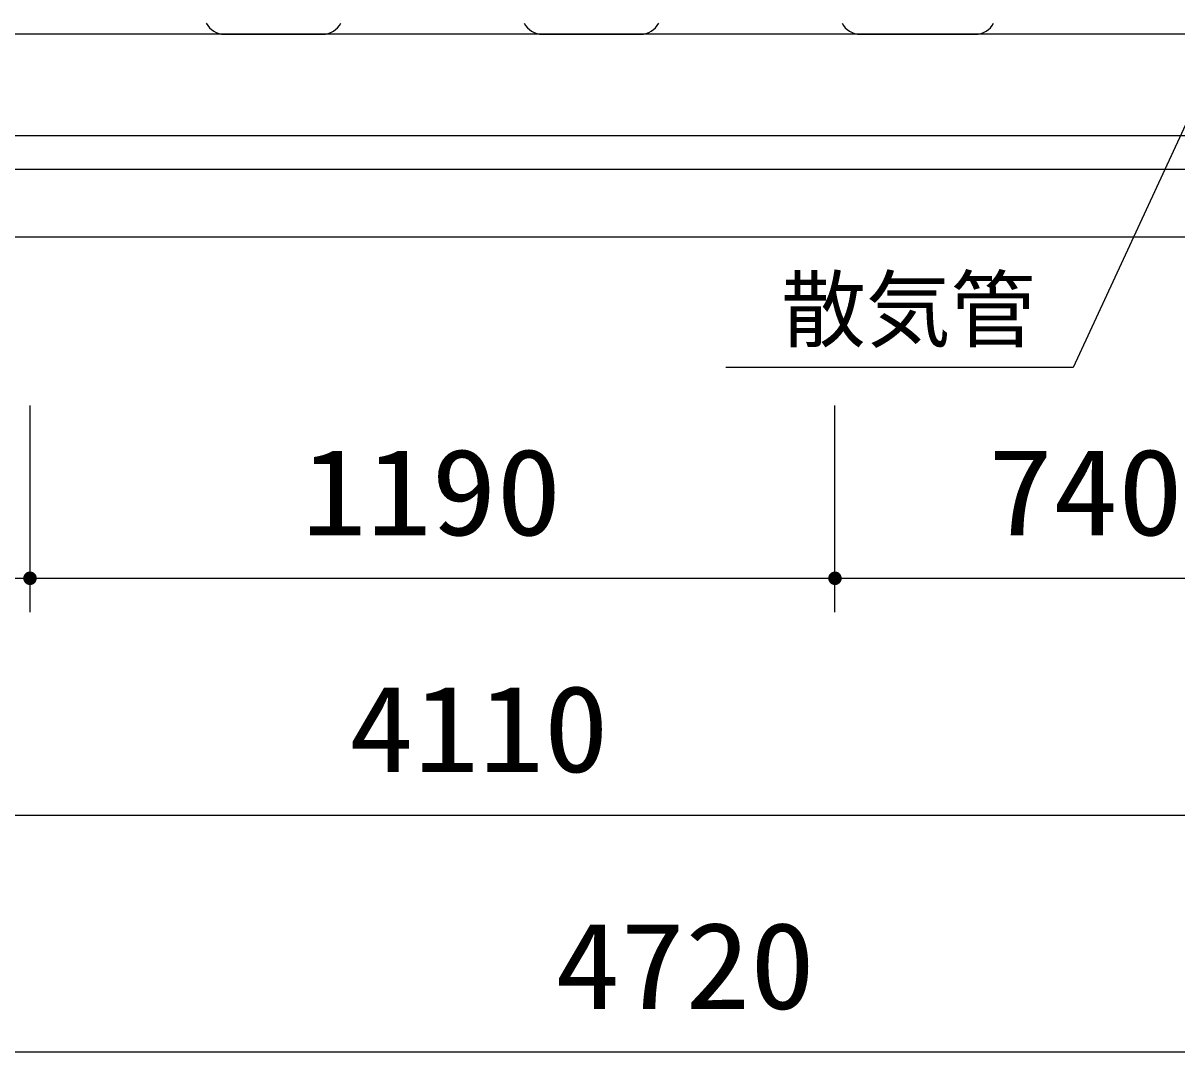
# Model space of a CAD drawing. Units: millimetres, scale not verified. Extents: x -14850 to 14850, y -10500 to 10500.
# Drawn here: x -8646 to -6940, y -6602 to -5081 of the extents above; entities that cross this region are included whole.
import ezdxf
from ezdxf.enums import TextEntityAlignment as Align

# ---------------------------------------------------------------- set-up
doc = ezdxf.new("R2010")
doc.units = ezdxf.units.MM
doc.header["$LTSCALE"] = 50
for name, color, linetype, lineweight in [('0-0_製作', 5, 'Continuous', 25), ('0-1_躯体', 3, 'Continuous', 25), ('0-2_機器', 3, 'Continuous', 25)]:
    doc.layers.add(name, color=color, linetype=linetype, lineweight=lineweight)
doc.styles.add('ＭＳ ゴシック', font='')
doc.styles.get('ＭＳ ゴシック').set_extended_font_data('MS Gothic')

msp = doc.modelspace()

# ---------------------------------------------------------------- linework, layer by layer
at = {"layer": '0-0_製作', "color": 2}
for p, q in [((-8635.55, -5951.88), (-8635.55, -5646.79)), ((-7445.55, -5951.88), (-7445.55, -5646.79)), ((-10025.55, -5901.88), (-8635.55, -5901.88)), ((-8635.55, -5901.88), (-7445.55, -5901.88)), ((-7445.55, -5901.88), (-6705.55, -5901.88)), ((-10025.55, -6251.88), (-5915.55, -6251.88)), ((-10025.55, -6601.88), (-5305.55, -6601.88))]:
    msp.add_line(p, q, dxfattribs=at)
at = {"layer": '0-0_製作'}
for points in [[(-8645.53, -5901.25), (-8635.55, -5901.88), (-8645.55, -5901.88)], [(-8645.55, -5901.88), (-8639.81, -5910.93), (-8645.47, -5903.13)], [(-8645.55, -5901.88), (-8638.64, -5911.39), (-8639.81, -5910.93)], [(-8635.55, -5901.88), (-8638.64, -5911.39), (-8645.55, -5901.88)], [(-8645.38, -5900), (-8635.55, -5901.88), (-8645.53, -5901.25)], [(-8645.06, -5898.79), (-8635.55, -5901.88), (-8645.38, -5900)], [(-8644.6, -5897.62), (-8635.55, -5901.88), (-8645.06, -5898.79)], [(-8644, -5896.52), (-8635.55, -5901.88), (-8644.6, -5897.62)], [(-8643.26, -5895.5), (-8635.55, -5901.88), (-8644, -5896.52)], [(-8642.4, -5894.59), (-8635.55, -5901.88), (-8643.26, -5895.5)], [(-8641.43, -5893.79), (-8635.55, -5901.88), (-8642.4, -5894.59)], [(-8640.37, -5893.12), (-8635.55, -5901.88), (-8641.43, -5893.79)], [(-8640.37, -5893.12), (-8635.55, -5891.88), (-8635.55, -5901.88)], [(-8639.23, -5892.58), (-8635.55, -5891.88), (-8640.37, -5893.12)], [(-8638.04, -5892.19), (-8635.55, -5891.88), (-8639.23, -5892.58)], [(-8635.55, -5901.88), (-8637.43, -5911.7), (-8638.64, -5911.39)], [(-8636.81, -5891.96), (-8635.55, -5891.88), (-8638.04, -5892.19)], [(-8635.55, -5901.88), (-8636.18, -5911.86), (-8637.43, -5911.7)], [(-8635.55, -5901.88), (-8635.55, -5911.88), (-8636.18, -5911.86)], [(-8635.55, -5891.88), (-8625.55, -5901.88), (-8635.55, -5901.88)], [(-8634.93, -5891.9), (-8625.55, -5901.88), (-8635.55, -5891.88)], [(-8635.55, -5901.88), (-8634.3, -5911.8), (-8635.55, -5911.88)], [(-8635.55, -5901.88), (-8633.07, -5911.56), (-8634.3, -5911.8)], [(-8635.55, -5901.88), (-8631.87, -5911.18), (-8633.07, -5911.56)], [(-8635.55, -5901.88), (-8630.74, -5910.64), (-8631.87, -5911.18)], [(-8635.55, -5901.88), (-8629.68, -5909.97), (-8630.74, -5910.64)], [(-8625.55, -5901.88), (-8629.68, -5909.97), (-8635.55, -5901.88)], [(-8633.68, -5892.06), (-8625.55, -5901.88), (-8634.93, -5891.9)], [(-8632.46, -5892.37), (-8625.55, -5901.88), (-8633.68, -5892.06)], [(-8631.3, -5892.83), (-8625.55, -5901.88), (-8632.46, -5892.37)], [(-8631.3, -5892.83), (-8625.63, -5900.63), (-8625.55, -5901.88)], [(-8630.2, -5893.44), (-8625.63, -5900.63), (-8631.3, -5892.83)], [(-8630.2, -5893.44), (-8625.87, -5899.39), (-8625.63, -5900.63)], [(-8629.18, -5894.17), (-8625.87, -5899.39), (-8630.2, -5893.44)], [(-8625.55, -5901.88), (-8628.71, -5909.17), (-8629.68, -5909.97)], [(-8629.18, -5894.17), (-8626.26, -5898.2), (-8625.87, -5899.39)], [(-8628.26, -5895.03), (-8626.26, -5898.2), (-8629.18, -5894.17)], [(-8625.55, -5901.88), (-8627.85, -5908.25), (-8628.71, -5909.17)], [(-8628.26, -5895.03), (-8626.79, -5897.06), (-8626.26, -5898.2)], [(-8627.46, -5896), (-8626.79, -5897.06), (-8628.26, -5895.03)], [(-8625.55, -5901.88), (-8627.11, -5907.24), (-8627.85, -5908.25)], [(-8625.55, -5901.88), (-8626.51, -5906.14), (-8627.11, -5907.24)], [(-8625.55, -5901.88), (-8626.04, -5904.97), (-8626.51, -5906.14)], [(-8625.55, -5901.88), (-8625.73, -5903.75), (-8626.04, -5904.97)], [(-8625.55, -5901.88), (-8625.57, -5902.51), (-8625.73, -5903.75)], [(-7455.53, -5901.25), (-7445.55, -5901.88), (-7455.55, -5901.88)], [(-7455.55, -5901.88), (-7448.64, -5911.39), (-7455.48, -5903.13)], [(-7455.55, -5901.88), (-7447.43, -5911.7), (-7448.64, -5911.39)], [(-7445.55, -5901.88), (-7447.43, -5911.7), (-7455.55, -5901.88)], [(-7455.38, -5900), (-7445.55, -5901.88), (-7455.53, -5901.25)], [(-7455.06, -5898.79), (-7445.55, -5901.88), (-7455.38, -5900)], [(-7454.6, -5897.62), (-7445.55, -5901.88), (-7455.06, -5898.79)], [(-7454, -5896.52), (-7445.55, -5901.88), (-7454.6, -5897.62)], [(-7453.26, -5895.5), (-7445.55, -5901.88), (-7454, -5896.52)], [(-7452.4, -5894.59), (-7445.55, -5901.88), (-7453.26, -5895.5)], [(-7451.43, -5893.79), (-7445.55, -5901.88), (-7452.4, -5894.59)], [(-7451.43, -5893.79), (-7445.55, -5891.88), (-7445.55, -5901.88)], [(-7450.37, -5893.12), (-7445.55, -5891.88), (-7451.43, -5893.79)], [(-7449.24, -5892.58), (-7445.55, -5891.88), (-7450.37, -5893.12)], [(-7448.04, -5892.19), (-7445.55, -5891.88), (-7449.24, -5892.58)], [(-7446.81, -5891.96), (-7445.55, -5891.88), (-7448.04, -5892.19)], [(-7445.55, -5901.88), (-7446.18, -5911.86), (-7447.43, -5911.7)], [(-7445.55, -5901.88), (-7445.55, -5911.88), (-7446.18, -5911.86)], [(-7445.55, -5891.88), (-7435.55, -5901.88), (-7445.55, -5901.88)], [(-7444.93, -5891.9), (-7435.55, -5901.88), (-7445.55, -5891.88)], [(-7445.55, -5901.88), (-7444.3, -5911.8), (-7445.55, -5911.88)], [(-7445.55, -5901.88), (-7443.07, -5911.56), (-7444.3, -5911.8)], [(-7445.55, -5901.88), (-7441.87, -5911.18), (-7443.07, -5911.56)], [(-7445.55, -5901.88), (-7440.74, -5910.64), (-7441.87, -5911.18)], [(-7445.55, -5901.88), (-7439.68, -5909.97), (-7440.74, -5910.64)], [(-7445.55, -5901.88), (-7438.71, -5909.17), (-7439.68, -5909.97)], [(-7435.55, -5901.88), (-7438.71, -5909.17), (-7445.55, -5901.88)], [(-7443.68, -5892.06), (-7435.55, -5901.88), (-7444.93, -5891.9)], [(-7442.46, -5892.37), (-7435.55, -5901.88), (-7443.68, -5892.06)], [(-7442.46, -5892.37), (-7435.63, -5900.63), (-7435.55, -5901.88)], [(-7441.3, -5892.83), (-7435.63, -5900.63), (-7442.46, -5892.37)], [(-7441.3, -5892.83), (-7435.87, -5899.39), (-7435.63, -5900.63)], [(-7440.2, -5893.44), (-7435.87, -5899.39), (-7441.3, -5892.83)], [(-7440.2, -5893.44), (-7436.26, -5898.2), (-7435.87, -5899.39)], [(-7439.18, -5894.17), (-7436.26, -5898.2), (-7440.2, -5893.44)], [(-7439.18, -5894.17), (-7436.79, -5897.06), (-7436.26, -5898.2)], [(-7438.26, -5895.03), (-7436.79, -5897.06), (-7439.18, -5894.17)], [(-7435.55, -5901.88), (-7437.85, -5908.25), (-7438.71, -5909.17)], [(-7438.26, -5895.03), (-7437.46, -5896), (-7436.79, -5897.06)], [(-7435.55, -5901.88), (-7437.11, -5907.24), (-7437.85, -5908.25)], [(-7435.55, -5901.88), (-7436.51, -5906.14), (-7437.11, -5907.24)], [(-7435.55, -5901.88), (-7436.04, -5904.97), (-7436.51, -5906.14)], [(-7435.55, -5901.88), (-7435.73, -5903.75), (-7436.04, -5904.97)], [(-7435.55, -5901.88), (-7435.57, -5902.51), (-7435.73, -5903.75)], [(-8645.47, -5903.13), (-8640.91, -5910.32), (-8645.24, -5904.37)], [(-8645.47, -5903.13), (-8639.81, -5910.93), (-8640.91, -5910.32)], [(-8645.24, -5904.37), (-8641.93, -5909.58), (-8644.85, -5905.56)], [(-8645.24, -5904.37), (-8640.91, -5910.32), (-8641.93, -5909.58)], [(-8644.85, -5905.56), (-8642.84, -5908.72), (-8644.32, -5906.7)], [(-8644.85, -5905.56), (-8641.93, -5909.58), (-8642.84, -5908.72)], [(-8644.32, -5906.7), (-8642.84, -5908.72), (-8643.64, -5907.76)], [(-7455.48, -5903.13), (-7449.81, -5910.93), (-7455.24, -5904.37)], [(-7455.48, -5903.13), (-7448.64, -5911.39), (-7449.81, -5910.93)], [(-7455.24, -5904.37), (-7450.91, -5910.32), (-7454.85, -5905.56)], [(-7455.24, -5904.37), (-7449.81, -5910.93), (-7450.91, -5910.32)], [(-7454.85, -5905.56), (-7451.93, -5909.58), (-7454.32, -5906.7)], [(-7454.85, -5905.56), (-7450.91, -5910.32), (-7451.93, -5909.58)], [(-7454.32, -5906.7), (-7452.84, -5908.72), (-7453.64, -5907.76)], [(-7454.32, -5906.7), (-7451.93, -5909.58), (-7452.84, -5908.72)]]:
    msp.add_solid(points, dxfattribs=at)
at = {"layer": '0-1_躯体'}
for p, q in [((-8348.19, -5097.99), (-8202.91, -5097.99)), ((-7878.19, -5097.99), (-7732.91, -5097.99)), ((-7408.19, -5097.99), (-7237.91, -5097.99))]:
    msp.add_line(p, q, dxfattribs=at)
msp.add_lwpolyline([(-6825.55, -5010.99), (-7093.18, -5590.43), (-7607.03, -5590.43)], dxfattribs=at)
for centre, start, end in [((-8348.19, -5067.99), 206.56503, 270), ((-8202.91, -5067.99), 270, 333.43494), ((-7878.19, -5067.99), 206.56503, 270), ((-7732.91, -5067.99), 270, 333.43494), ((-7408.19, -5067.99), 206.56503, 270), ((-7237.91, -5067.99), 270, 333.43494)]:
    msp.add_arc(centre, 30, start, end, dxfattribs=at)
at = {"layer": '0-2_機器', "color": 2}
for p, q in [((-5205.55, -5097.99), (-10225.55, -5097.99)), ((-5155.55, -5247.99), (-10275.55, -5247.99)), ((-5155.55, -5297.99), (-10275.55, -5297.99))]:
    msp.add_line(p, q, dxfattribs=at)
msp.add_lwpolyline([(-5155.55, -5247.99), (-5155.55, -5397.99), (-10275.55, -5397.99)], dxfattribs=at)

# ---------------------------------------------------------------- texts
at = {"layer": '0-0_製作', "color": 4, "style": 'ＭＳ ゴシック', "width": 1.1}
for s, p in [('1190', (-8234.3, -5876.88)), ('740', (-7219.3, -5876.88)), ('4110', (-8164.3, -6226.88)), ('4720', (-7859.3, -6576.88))]:
    msp.add_text(s, height=128.4, dxfattribs=at).set_placement(p, align=Align.BOTTOM_LEFT)
at = {"layer": '0-1_躯体', "color": 4, "style": 'ＭＳ ゴシック'}
msp.add_text('\u3000散気管\u3000', height=91.79, dxfattribs=at).set_placement((-7650.15, -5578.1), align=Align.BOTTOM_LEFT)

doc.saveas('drawing.dxf')
